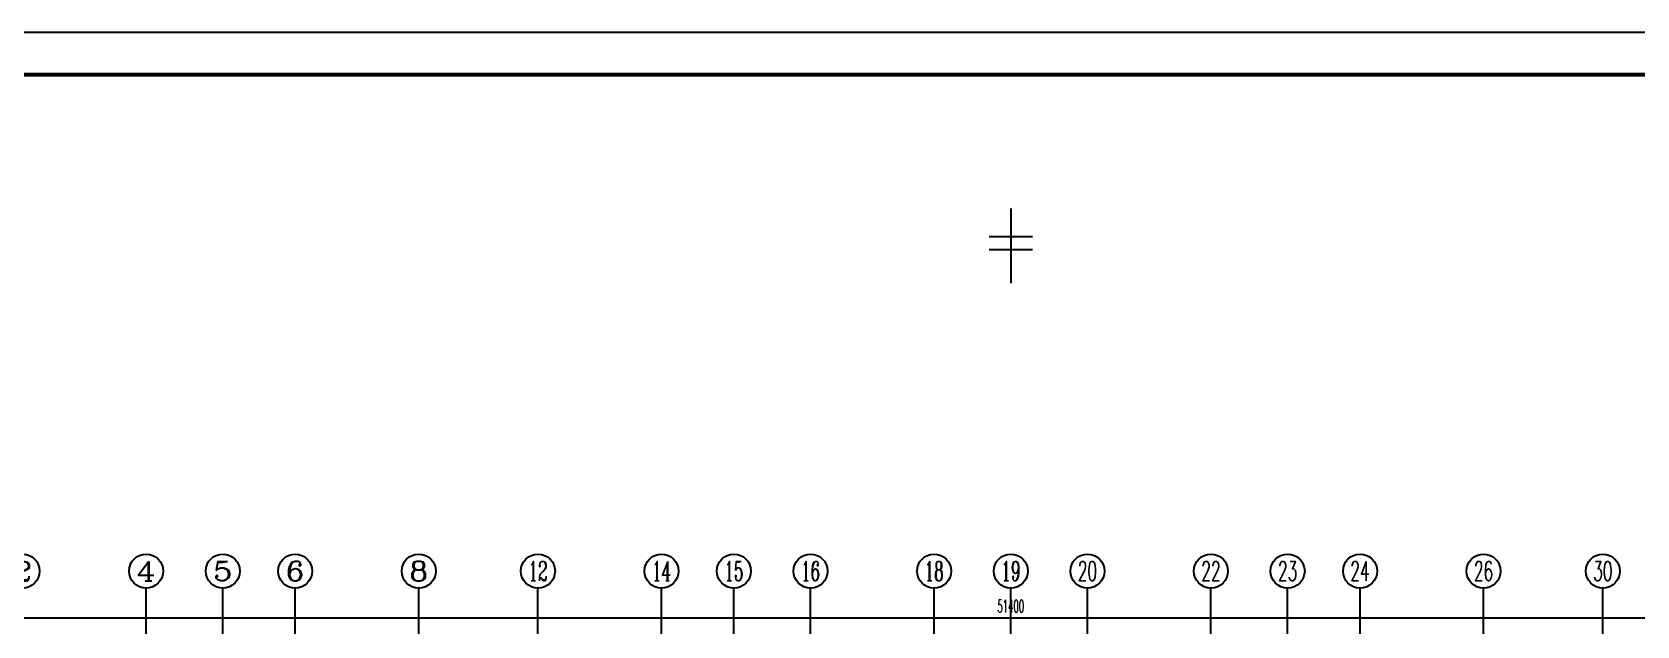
# Model space of a CAD drawing. Extents: x 27938 to 1507990, y 110129 to 923079.
# Drawn here: x 829940 to 867617, y 301872 to 315815 of the extents above; entities that cross this region are included whole.
import ezdxf
from ezdxf.enums import TextEntityAlignment as Align

# ---------------------------------------------------------------- set-up
doc = ezdxf.new("R2010")
doc.units = 0
doc.header["$LTSCALE"] = 1000
doc.header["$MEASUREMENT"] = 0
for name, color, linetype in [('----建筑底图', 8, 'Continuous'), ('AXIS', 3, 'Continuous'), ('AXIS_TEXT', 7, 'Continuous'), ('图框', 140, 'Continuous')]:
    doc.layers.add(name, color=color, linetype=linetype)
doc.layers.add('yichutu', color=7, linetype='Continuous', true_color=0xffffff, plot=False)
doc.styles.add('_TCH_AXIS', font='COMPLEX', dxfattribs={"bigfont": 'GBCBIG'})
doc.styles.add('_TCH_DIM_T3', font='SIMPLEX.shx', dxfattribs={"width": 0.494118, "bigfont": 'GBCBIG.shx'})
doc.styles.add('COMPLEX', font='COMPLEX')
doc.dimstyles.new('_TCH_ARCH&&100', dxfattribs={"dimtxt": 297.5, "dimasz": 100, "dimexe": 250, "dimexo": 300, "dimgap": 126.25, "dimtad": 1, "dimdec": 0, "dimzin": 0, "dimdsep": 46, "dimtxsty": '_TCH_DIM_T3', "dimblk": 'ARCHTICK', "dimcen": 0.09, "dimclrt": 4, "dimazin": 2, "dimtfac": 1, "dimtdec": 0, "dimtix": 1, "dimtmove": 2, "dimatfit": 3, "dimfxl": 100, "dimtolj": 1, "dimtzin": 0, "dimarcsym": 0})

# ---------------------------------------------------------------- blocks, each defined once
blk = doc.blocks.new('TK')
at = {"layer": '图框'}
blk.add_lwpolyline([(465375, 548714), (549475, 548714), (549475, 489314), (465375, 489314)], close=True, dxfattribs=at)
blk.add_lwpolyline([(465375, 548714), (549475, 548714), (549475, 489314), (465375, 489314)], close=True, dxfattribs=at)
at = {"layer": '图框', "const_width": 100}
blk.add_lwpolyline([(548475, 490314), (548475, 547714), (467875, 547714), (467875, 490314)], close=True, dxfattribs=at)
blk = doc.blocks.new('yct-841-594-84100-59399.9999999999-100-1000.0')
at = {"layer": 'yichutu', "color": 7, "true_color": 0xffffff}
blk.add_lwpolyline([(0, 0), (0, 59400), (84100, 59400), (84100, 0)], close=True, dxfattribs=at)
blk = doc.blocks.new('_ArchTick')
at = {"color": 0, "linetype": 'ByBlock', "const_width": 0.4}
blk.add_lwpolyline([(-0.5, -0.5), (0.5, 0.5)], dxfattribs=at)
blk = doc.blocks.new('*D1129')
at = {"layer": 'AXIS', "color": 0, "lineweight": -2}
for p, q in [((13602, -14350), (13602, -11100)), ((65002, -14350), (65002, -11100)), ((13602, -11350), (65002, -11350))]:
    blk.add_line(p, q, dxfattribs=at)
at = {"layer": 'Defpoints', "color": 0}
for p in [(65002, -11350), (13602, -14650), (65002, -14650)]:
    blk.add_point(p, dxfattribs=at)
at = {"layer": 'AXIS', "color": 0, "lineweight": -2, "xscale": 100, "yscale": 100, "zscale": 100, "rotation": 180}
blk.add_blockref('_ArchTick', (13602, -11350), dxfattribs=at)
at = {"layer": 'AXIS', "color": 0, "lineweight": -2, "xscale": 100, "yscale": 100, "zscale": 100}
blk.add_blockref('_ArchTick', (65002, -11350), dxfattribs=at)
at = {"layer": 'AXIS', "color": 4, "insert": (39302, -11075), "char_height": 297.5, "attachment_point": 5, "style": '_TCH_DIM_T3'}
blk.add_mtext('\\A1;51400', dxfattribs=at)
blk = doc.blocks.new('_AXISO')
blk.add_circle((0, 0), 0.5)
at = {"layer": 'AXIS_TEXT', "style": 'COMPLEX', "width": 1.041667}
blk.add_attdef('A', text='', height=0.56, dxfattribs=at).set_placement((-0.25, -0.28), (0.25, -0.28), align=Align.FIT)
blk = doc.blocks.new('A$C1B43746D')
for p, q in [((39302.5, -1738.7), (39302.5, -3489.7)), ((39302.5, -1738.7), (39302.5, -3489.7)), ((38795.1, -2395.3), (39809.9, -2395.3)), ((38795.1, -2395.3), (39809.9, -2395.3)), ((38795.1, -2698.6), (39809.9, -2698.6)), ((38795.1, -2698.6), (39809.9, -2698.6))]:
    blk.add_line(p, q)
at = {"layer": 'AXIS', "color": 8}
for p, q in [((19002.5, -14649.8), (19002.5, -10649.8)), ((20802.5, -14649.8), (20802.5, -10649.8)), ((22502.5, -14649.8), (22502.5, -10649.8)), ((25402.5, -14649.8), (25402.5, -10649.8)), ((28202.5, -14649.8), (28202.5, -10649.8)), ((31102.5, -14649.8), (31102.5, -10649.8)), ((32802.5, -14649.8), (32802.5, -10649.8)), ((34602.5, -14649.8), (34602.5, -10649.8)), ((37502.5, -14649.8), (37502.5, -10649.8)), ((39302.5, -14649.8), (39302.5, -10649.8)), ((41102.5, -14649.8), (41102.5, -10649.8)), ((44002.5, -14649.8), (44002.5, -10649.8)), ((45802.5, -14649.8), (45802.5, -10649.8)), ((47502.5, -14649.8), (47502.5, -10649.8)), ((50402.5, -14649.8), (50402.5, -10649.8)), ((53202.5, -14649.8), (53202.5, -10649.8))]:
    blk.add_line(p, q, dxfattribs=at)
ref = blk.add_blockref('_AXISO', (16102.5, -10249.8), dxfattribs=dict(at, xscale=800, yscale=800, zscale=800))
ref.add_attrib('A', '2', dxfattribs={"layer": 'AXIS_TEXT', "color": 8, "ltscale": 0.5, "height": 452.5, "style": '_TCH_AXIS', "width": 1.5}).set_placement((15876.2, -10476.1), (16328.7, -10476.1), align=Align.FIT)
ref = blk.add_blockref('_AXISO', (19002.5, -10249.8), dxfattribs=dict(at, xscale=800, yscale=800, zscale=800))
ref.add_attrib('A', '4', dxfattribs={"layer": 'AXIS_TEXT', "color": 8, "ltscale": 0.5, "height": 452.5, "style": '_TCH_AXIS', "width": 1.3125}).set_placement((18776.2, -10476.1), (19228.7, -10476.1), align=Align.FIT)
ref = blk.add_blockref('_AXISO', (20802.5, -10249.8), dxfattribs=dict(at, xscale=800, yscale=800, zscale=800))
ref.add_attrib('A', '5', dxfattribs={"layer": 'AXIS_TEXT', "color": 8, "ltscale": 0.5, "height": 452.5, "style": '_TCH_AXIS', "width": 1.5}).set_placement((20576.2, -10476.1), (21028.7, -10476.1), align=Align.FIT)
ref = blk.add_blockref('_AXISO', (22502.5, -10249.8), dxfattribs=dict(at, xscale=800, yscale=800, zscale=800))
ref.add_attrib('A', '6', dxfattribs={"layer": 'AXIS_TEXT', "color": 8, "ltscale": 0.5, "height": 452.5, "style": '_TCH_AXIS', "width": 1.5}).set_placement((22276.2, -10476.1), (22728.7, -10476.1), align=Align.FIT)
ref = blk.add_blockref('_AXISO', (25402.5, -10249.8), dxfattribs=dict(at, xscale=800, yscale=800, zscale=800))
ref.add_attrib('A', '8', dxfattribs={"layer": 'AXIS_TEXT', "color": 8, "ltscale": 0.5, "height": 452.5, "style": '_TCH_AXIS', "width": 1.5}).set_placement((25176.2, -10476.1), (25628.7, -10476.1), align=Align.FIT)
ref = blk.add_blockref('_AXISO', (28202.5, -10249.8), dxfattribs=dict(at, xscale=800, yscale=800, zscale=800))
ref.add_attrib('A', '12', dxfattribs={"layer": 'AXIS_TEXT', "color": 8, "ltscale": 0.5, "height": 452.55, "style": '_TCH_AXIS', "width": 0.724138}).set_placement((27976.2, -10476.1), (28428.7, -10476.1), align=Align.FIT)
ref = blk.add_blockref('_AXISO', (31102.5, -10249.8), dxfattribs=dict(at, xscale=800, yscale=800, zscale=800))
ref.add_attrib('A', '14', dxfattribs={"layer": 'AXIS_TEXT', "color": 8, "ltscale": 0.5, "height": 452.55, "style": '_TCH_AXIS', "width": 0.677419}).set_placement((30876.2, -10476.1), (31328.7, -10476.1), align=Align.FIT)
ref = blk.add_blockref('_AXISO', (32802.5, -10249.8), dxfattribs=dict(at, xscale=800, yscale=800, zscale=800))
ref.add_attrib('A', '15', dxfattribs={"layer": 'AXIS_TEXT', "color": 8, "ltscale": 0.5, "height": 452.55, "style": '_TCH_AXIS', "width": 0.724138}).set_placement((32576.2, -10476.1), (33028.7, -10476.1), align=Align.FIT)
ref = blk.add_blockref('_AXISO', (34602.5, -10249.8), dxfattribs=dict(at, xscale=800, yscale=800, zscale=800))
ref.add_attrib('A', '16', dxfattribs={"layer": 'AXIS_TEXT', "color": 8, "ltscale": 0.5, "height": 452.55, "style": '_TCH_AXIS', "width": 0.724138}).set_placement((34376.2, -10476.1), (34828.7, -10476.1), align=Align.FIT)
ref = blk.add_blockref('_AXISO', (37502.5, -10249.8), dxfattribs=dict(at, xscale=800, yscale=800, zscale=800))
ref.add_attrib('A', '18', dxfattribs={"layer": 'AXIS_TEXT', "color": 8, "ltscale": 0.5, "height": 452.55, "style": '_TCH_AXIS', "width": 0.724138}).set_placement((37276.2, -10476.1), (37728.7, -10476.1), align=Align.FIT)
ref = blk.add_blockref('_AXISO', (39302.5, -10249.8), dxfattribs=dict(at, xscale=800, yscale=800, zscale=800))
ref.add_attrib('A', '19', dxfattribs={"layer": 'AXIS_TEXT', "color": 8, "ltscale": 0.5, "height": 452.55, "style": '_TCH_AXIS', "width": 0.724138}).set_placement((39076.2, -10476.1), (39528.7, -10476.1), align=Align.FIT)
ref = blk.add_blockref('_AXISO', (41102.5, -10249.8), dxfattribs=dict(at, xscale=800, yscale=800, zscale=800))
ref.add_attrib('A', '20', dxfattribs={"layer": 'AXIS_TEXT', "color": 8, "ltscale": 0.5, "height": 452.55, "style": '_TCH_AXIS', "width": 0.617647}).set_placement((40876.2, -10476.1), (41328.7, -10476.1), align=Align.FIT)
ref = blk.add_blockref('_AXISO', (44002.5, -10249.8), dxfattribs=dict(at, xscale=800, yscale=800, zscale=800))
ref.add_attrib('A', '22', dxfattribs={"layer": 'AXIS_TEXT', "color": 8, "ltscale": 0.5, "height": 452.55, "style": '_TCH_AXIS', "width": 0.617647}).set_placement((43776.2, -10476.1), (44228.7, -10476.1), align=Align.FIT)
ref = blk.add_blockref('_AXISO', (45802.5, -10249.8), dxfattribs=dict(at, xscale=800, yscale=800, zscale=800))
ref.add_attrib('A', '23', dxfattribs={"layer": 'AXIS_TEXT', "color": 8, "ltscale": 0.5, "height": 452.55, "style": '_TCH_AXIS', "width": 0.617647}).set_placement((45576.2, -10476.1), (46028.7, -10476.1), align=Align.FIT)
ref = blk.add_blockref('_AXISO', (47502.5, -10249.8), dxfattribs=dict(at, xscale=800, yscale=800, zscale=800))
ref.add_attrib('A', '24', dxfattribs={"layer": 'AXIS_TEXT', "color": 8, "ltscale": 0.5, "height": 452.55, "style": '_TCH_AXIS', "width": 0.583333}).set_placement((47276.2, -10476.1), (47728.7, -10476.1), align=Align.FIT)
ref = blk.add_blockref('_AXISO', (50402.5, -10249.8), dxfattribs=dict(at, xscale=800, yscale=800, zscale=800))
ref.add_attrib('A', '26', dxfattribs={"layer": 'AXIS_TEXT', "color": 8, "ltscale": 0.5, "height": 452.55, "style": '_TCH_AXIS', "width": 0.617647}).set_placement((50176.2, -10476.1), (50628.7, -10476.1), align=Align.FIT)
ref = blk.add_blockref('_AXISO', (53202.5, -10249.8), dxfattribs=dict(at, xscale=800, yscale=800, zscale=800))
ref.add_attrib('A', '30', dxfattribs={"layer": 'AXIS_TEXT', "color": 8, "ltscale": 0.5, "height": 452.55, "style": '_TCH_AXIS', "width": 0.636364}).set_placement((52976.2, -10476.1), (53428.7, -10476.1), align=Align.FIT)
dim = blk.add_aligned_dim(p1=(13602.5, -14649.8), p2=(65002.5, -14649.8), distance=3300, dimstyle='_TCH_ARCH&&100', dxfattribs=at)
dim.commit()
dim.dimension.update_dxf_attribs({"geometry": '*D1129', "text_midpoint": (39302.5, -11074.8)})

msp = doc.modelspace()

# ---------------------------------------------------------------- block references
msp.add_blockref('TK', (348239.1, -232898.5))
at = {"layer": 'yichutu'}
msp.add_blockref('yct-841-594-84100-59399.9999999999-100-1000.0', (813614.1, 256415.2), dxfattribs=at)

# ---------------------------------------------------------------- next in the draw order: block references
at = {"layer": '----建筑底图', "ltscale": 0.5}
msp.add_blockref('A$C1B43746D', (813614.1, 313410.2), dxfattribs=at)

doc.saveas('drawing.dxf')
